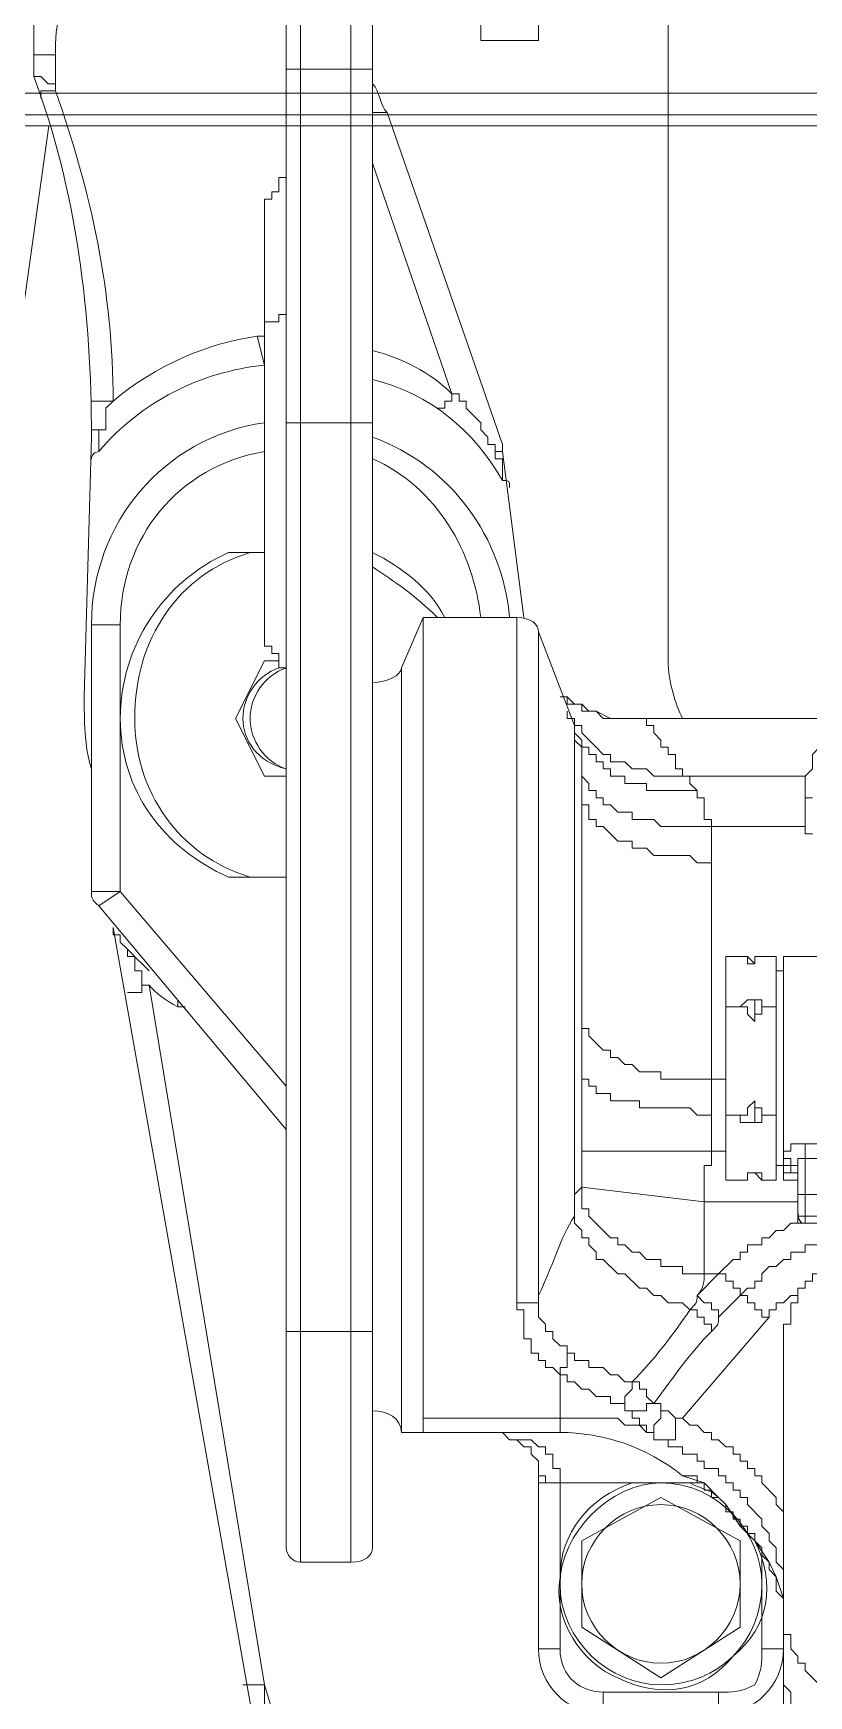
# Model space of a CAD drawing. Header units: millimetres. Extents: x 25083 to 52777, y 24772 to 45779.
# Drawn here: x 49610.7 to 49650.7, y 36667.6 to 36753.2 of the extents above; entities that cross this region are included whole.
import ezdxf

# ---------------------------------------------------------------- set-up
doc = ezdxf.new("R2010")
doc.units = ezdxf.units.MM
doc.layers.add('小车', color=7, linetype='Continuous')

# ---------------------------------------------------------------- blocks, each defined once
blk = doc.blocks.new('zw$D2F4')
at = {"color": 7, "lineweight": 5}
for points in [[(753.487, 840.385), (753.487, 1147.128)], [(743.832, 883.834), (743.832, 872.322)], [(746.803, 872.322), (746.803, 883.834)], [(733.805, 880.492), (733.805, 794.708)], [(734.548, 880.492), (734.548, 793.966)], [(737.148, 793.966), (737.148, 880.492)], [(738.262, 794.708), (738.262, 880.492)], [(746.803, 872.322), (743.832, 872.322)], [(720.808, 870.837), (720.808, 871.58)], [(720.808, 871.58), (721.922, 871.58)], [(721.922, 871.58), (721.922, 869.723)], [(721.922, 869.723), (721.922, 870.094), (721.551, 870.094), (721.179, 870.465), (720.808, 870.465), (720.808, 870.837)], [(738.262, 870.837), (733.805, 870.837)], [(721.179, 869.351), (721.179, 869.723), (721.922, 869.723)], [(738.262, 868.609), (739.004, 868.609)], [(739.004, 868.609), (744.946, 851.526)], [(732.691, 864.152), (733.063, 864.152), (733.063, 864.524), (733.434, 864.524), (733.434, 864.895), (733.434, 865.266), (733.805, 865.266), (733.805, 865.638)], [(742.347, 854.126), (738.262, 866.009)], [(732.691, 841.128), (732.691, 864.152)], [(732.691, 857.839), (733.434, 857.839), (733.434, 858.211), (733.805, 858.211)], [(732.691, 855.611), (732.32, 857.097)], [(723.779, 853.754), (724.893, 853.754)], [(724.893, 853.754), (724.521, 853.383), (724.521, 852.269), (724.15, 852.269)], [(741.604, 853.383), (741.975, 853.383), (741.975, 853.754), (742.347, 853.754), (742.347, 854.126)], [(742.347, 854.126), (742.718, 854.126), (742.718, 853.754), (743.089, 853.754), (743.089, 853.383), (743.832, 852.64), (743.832, 852.269), (744.203, 851.898), (744.203, 851.526), (744.575, 851.526), (744.575, 850.783)], [(734.548, 852.64), (733.805, 852.64), (733.805, 853.012)], [(734.548, 852.64), (737.148, 852.64)], [(737.148, 852.64), (738.262, 852.64), (738.262, 853.012)], [(723.779, 851.898), (723.407, 838.529)], [(723.779, 851.898), (723.779, 852.269), (724.15, 852.269)], [(724.15, 851.155), (724.15, 852.269)], [(744.946, 851.526), (744.946, 851.155), (744.575, 851.155), (744.575, 850.783)], [(746.06, 842.614), (744.946, 851.155)], [(744.575, 850.783), (744.946, 850.783), (744.946, 849.669)], [(744.946, 850.783), (744.575, 850.783)], [(732.691, 845.956), (730.835, 845.956)], [(739.747, 840.014), (740.861, 842.614)], [(740.861, 801.393), (740.861, 842.614)], [(745.689, 842.614), (740.861, 842.614)], [(745.689, 842.614), (745.689, 807.334)], [(723.779, 842.242), (723.779, 828.502)], [(723.779, 842.242), (725.264, 842.242)], [(725.264, 828.502), (725.264, 842.242)], [(746.803, 807.706), (746.803, 841.871)], [(748.66, 837.043), (746.803, 841.871)], [(732.691, 841.128), (733.063, 841.128), (733.063, 840.757), (733.434, 840.757), (733.434, 840.385), (733.434, 840.014), (733.805, 840.014), (733.805, 839.643)], [(768.342, 840.757), (767.599, 840.757), (767.228, 840.385), (766.485, 840.385), (766.114, 840.014), (765.742, 840.014), (765.371, 839.643), (765, 839.643), (763.885, 838.529), (763.514, 838.529), (763.514, 838.157), (763.143, 838.157), (762.029, 837.043), (762.029, 836.672), (761.657, 836.672), (761.657, 836.3), (761.286, 836.3), (761.286, 835.929), (760.915, 835.558), (760.915, 834.815), (760.543, 834.444), (760.543, 832.587)], [(760.915, 833.33), (760.543, 833.33), (760.543, 831.473), (760.915, 831.473)], [(732.691, 840.385), (731.206, 837.415)], [(733.434, 840.385), (732.691, 840.385)], [(739.747, 800.65), (739.747, 840.014)], [(752.373, 837.415), (750.517, 837.415), (749.774, 837.786), (749.402, 837.786), (749.031, 838.157), (748.66, 838.157), (748.288, 838.529), (747.917, 838.529)], [(752.373, 837.415), (750.145, 837.415), (749.774, 837.786), (749.031, 837.786), (749.031, 838.157), (748.66, 838.157), (748.288, 838.157), (748.288, 838.529), (747.917, 838.529)], [(731.206, 837.415), (732.691, 834.444)], [(754.23, 834.444), (752.745, 834.444), (752.373, 834.815), (751.631, 834.815), (751.259, 835.186), (750.517, 835.186), (750.517, 835.558), (750.145, 835.558), (749.774, 835.929), (749.031, 836.672), (749.031, 837.043), (748.66, 837.043), (748.66, 837.415), (748.288, 837.415), (748.288, 837.786)], [(752.373, 837.415), (762.029, 837.415)], [(752.373, 837.415), (762.029, 837.415)], [(752.373, 837.415), (752.373, 837.043), (752.745, 837.043), (752.745, 836.672), (753.116, 836.3), (753.116, 835.929), (753.487, 835.929), (753.487, 835.558), (753.859, 835.558), (753.859, 834.815), (754.23, 834.815), (754.23, 834.444)], [(748.66, 837.043), (748.66, 811.791)], [(754.973, 833.701), (752.373, 833.701), (752.373, 834.072), (751.259, 834.072), (751.259, 834.444), (750.517, 834.444), (750.517, 834.815), (750.145, 834.815), (750.145, 835.186), (749.774, 835.186), (749.774, 835.558), (749.402, 835.558), (749.402, 835.929), (749.031, 835.929), (749.031, 836.3), (748.66, 836.672), (748.66, 837.043)], [(749.031, 834.815), (749.031, 835.929), (748.66, 836.3), (748.66, 837.043)], [(723.779, 834.815), (723.779, 833.701)], [(749.031, 833.701), (749.031, 834.815)], [(755.716, 831.844), (753.116, 831.844), (752.745, 832.216), (751.631, 832.216), (751.631, 832.587), (750.888, 832.587), (750.517, 832.958), (750.145, 832.958), (750.145, 833.33), (749.774, 833.33), (749.774, 833.701), (749.402, 833.701), (749.402, 834.072), (749.031, 834.444), (749.031, 834.815)], [(732.691, 834.444), (733.805, 834.444)], [(760.543, 834.444), (754.23, 834.444)], [(754.23, 834.444), (754.601, 834.444), (754.601, 834.072), (754.973, 833.701)], [(749.031, 833.701), (749.031, 819.218)], [(749.031, 833.701), (749.031, 832.958), (749.402, 832.958), (749.402, 832.216), (749.774, 832.216), (749.774, 831.844), (750.145, 831.844), (750.888, 831.101), (751.631, 831.101), (751.631, 830.73), (752.373, 830.73), (752.745, 830.359), (754.601, 830.359), (754.973, 829.987), (755.716, 829.987)], [(754.973, 833.701), (754.973, 833.33), (755.344, 833.33), (755.344, 832.216), (755.716, 832.216), (755.716, 831.844)], [(755.716, 831.844), (760.543, 831.844)], [(755.716, 831.844), (755.716, 829.987)], [(755.716, 816.99), (755.716, 829.987)], [(730.835, 829.245), (733.805, 829.245)], [(725.264, 828.502), (723.779, 828.502)], [(724.15, 827.759), (725.264, 828.502)], [(724.15, 827.759), (733.805, 816.247)], [(725.264, 828.502), (733.805, 818.475)], [(732.32, 784.682), (724.893, 826.645)], [(725.635, 825.531), (725.264, 825.902), (725.264, 826.274), (724.893, 826.274), (724.893, 826.645)], [(725.635, 825.531), (725.635, 825.16), (726.007, 825.16), (726.007, 824.417), (726.378, 824.417), (726.378, 823.674), (726.75, 823.674)], [(756.458, 813.648), (756.458, 825.16)], [(757.201, 825.16), (756.458, 825.16)], [(757.201, 825.16), (757.572, 825.16)], [(757.944, 824.788), (757.572, 825.16)], [(757.572, 825.16), (757.572, 824.788), (757.944, 824.788)], [(757.944, 824.788), (757.944, 825.16)], [(757.944, 825.16), (758.315, 825.16)], [(757.944, 824.788), (757.944, 825.16)], [(759.058, 825.16), (758.315, 825.16)], [(759.058, 813.648), (759.058, 825.16)], [(759.429, 824.417), (759.058, 824.417)], [(759.429, 813.648), (759.429, 825.16)], [(759.429, 825.16), (765, 825.16)], [(725.635, 823.303), (726.378, 823.303), (726.378, 823.674), (726.75, 823.674)], [(726.75, 823.674), (732.691, 787.652)], [(757.944, 822.932), (757.572, 822.932), (757.201, 822.56)], [(757.944, 821.817), (757.944, 822.932)], [(758.315, 822.56), (758.315, 822.932), (757.944, 822.932)], [(755.716, 818.847), (753.116, 818.847), (753.116, 819.218), (752.002, 819.218), (751.631, 819.589), (751.259, 819.589), (750.888, 819.961), (750.517, 819.961), (750.517, 820.332), (750.145, 820.332), (749.402, 821.075), (749.402, 821.446), (749.031, 821.446), (749.031, 822.56)], [(757.201, 822.56), (756.458, 822.56)], [(757.201, 822.56), (757.572, 822.56), (757.572, 822.189), (757.944, 821.817)], [(757.944, 821.817), (757.944, 822.189), (758.315, 822.189), (758.315, 822.56)], [(759.058, 822.56), (758.315, 822.56)], [(755.716, 816.99), (754.973, 816.99), (754.601, 817.361), (752.002, 817.361), (752.002, 817.733), (750.517, 817.733), (750.517, 818.104), (749.774, 818.104), (749.774, 818.475), (749.402, 818.475), (749.402, 818.847), (749.031, 818.847), (749.031, 819.218)], [(756.458, 818.847), (755.716, 818.847)], [(757.944, 817.733), (757.572, 817.361), (757.572, 816.99), (757.201, 816.99)], [(757.944, 816.618), (757.944, 817.733)], [(758.315, 816.99), (758.315, 817.361), (757.944, 817.361), (757.944, 817.733)], [(755.716, 816.99), (755.716, 815.133)], [(757.201, 816.99), (756.458, 816.99)], [(757.201, 816.99), (757.201, 816.618), (757.944, 816.618)], [(757.944, 816.618), (758.315, 816.618), (758.315, 816.99)], [(759.058, 816.99), (758.315, 816.99)], [(755.716, 815.133), (749.031, 815.133)], [(749.031, 813.276), (749.031, 815.133)], [(755.716, 815.133), (755.716, 814.39), (755.344, 814.39), (755.344, 812.533)], [(755.716, 815.133), (756.458, 815.133)], [(759.429, 815.133), (759.801, 815.133), (759.801, 815.504), (760.543, 815.504)], [(759.429, 814.762), (759.429, 815.133)], [(760.543, 815.504), (766.485, 815.504)], [(760.543, 815.504), (760.543, 814.762)], [(759.429, 814.39), (759.058, 814.39)], [(760.172, 814.39), (759.801, 814.39), (759.801, 814.762), (759.429, 814.762)], [(759.801, 814.019), (759.429, 814.019), (759.429, 814.39)], [(759.429, 814.39), (759.801, 814.39), (759.801, 814.019)], [(760.543, 814.762), (760.172, 814.762), (760.172, 814.39)], [(760.172, 812.162), (760.172, 814.39)], [(760.543, 814.762), (760.543, 811.419)], [(766.485, 814.762), (760.543, 814.762)], [(748.66, 811.791), (748.66, 812.905), (749.031, 813.276)], [(755.344, 812.533), (749.031, 813.276)], [(755.344, 808.82), (754.23, 808.82), (754.23, 809.191), (753.116, 809.191), (753.116, 809.563), (752.373, 809.563), (752.002, 809.934), (751.631, 809.934), (751.259, 810.305), (750.888, 810.305), (750.888, 810.677), (750.517, 810.677), (750.145, 811.048), (749.402, 811.791), (749.402, 812.162), (749.031, 812.162), (749.031, 813.276)], [(756.458, 813.648), (757.201, 813.648)], [(757.201, 813.648), (757.572, 813.648), (757.572, 814.019)], [(757.944, 814.019), (757.572, 814.019), (757.572, 813.648), (757.201, 813.648)], [(757.944, 814.019), (757.572, 814.019)], [(757.944, 814.019), (758.315, 813.648)], [(758.315, 813.648), (758.315, 814.019), (757.944, 814.019)], [(758.315, 813.648), (759.058, 813.648)], [(759.429, 813.648), (760.172, 813.648)], [(759.801, 814.019), (760.172, 814.019)], [(759.801, 814.019), (760.172, 814.019)], [(755.344, 808.82), (755.344, 812.533)], [(760.172, 812.533), (755.344, 812.533)], [(760.172, 812.533), (760.172, 812.905), (760.543, 812.905)], [(760.543, 811.791), (760.172, 811.791), (760.172, 812.533)], [(760.543, 812.905), (766.856, 812.905)], [(754.601, 806.963), (754.23, 807.334), (753.487, 807.334), (753.116, 807.706), (752.745, 807.706), (752.373, 808.077), (752.002, 808.077), (751.259, 808.82), (750.888, 808.82), (750.145, 809.563), (749.774, 809.563), (749.774, 809.934), (749.402, 810.305), (749.402, 810.677), (749.031, 810.677), (749.031, 811.048), (748.66, 811.419), (748.66, 811.791)], [(760.172, 812.162), (760.172, 811.419), (760.543, 811.419)], [(766.485, 811.791), (760.543, 811.791)], [(756.087, 808.82), (756.83, 809.563), (757.201, 809.563), (757.201, 809.934), (757.572, 809.934), (757.572, 810.305), (758.315, 810.305), (758.315, 810.677), (758.686, 810.677), (759.058, 811.048), (759.429, 811.048), (759.801, 811.419), (760.172, 811.419)], [(760.543, 811.419), (766.485, 811.419)], [(760.543, 811.419), (766.485, 811.419)], [(762.771, 810.305), (760.543, 810.305), (760.543, 809.934), (759.801, 809.934), (759.801, 809.563), (759.429, 809.563), (759.058, 809.191), (758.686, 809.191), (758.315, 808.82), (758.315, 808.449), (757.944, 808.449), (757.944, 808.077), (757.572, 808.077), (757.201, 807.706)], [(759.429, 805.106), (759.429, 806.22), (759.801, 806.22), (759.801, 807.334), (760.172, 807.334), (760.172, 808.077), (760.543, 808.077), (760.543, 808.449), (760.915, 808.449), (760.915, 808.82), (761.286, 808.82), (761.286, 809.191), (761.657, 809.191), (761.657, 809.563), (762.029, 809.563), (762.4, 809.934), (762.771, 809.934), (763.143, 810.305), (763.885, 810.305)], [(754.973, 807.706), (756.087, 808.82)], [(755.344, 808.82), (756.087, 808.82)], [(756.087, 808.82), (756.458, 808.82), (756.458, 808.449), (756.83, 808.449), (756.83, 808.077), (757.201, 808.077), (757.201, 807.706)], [(757.201, 807.706), (757.201, 808.077), (756.83, 808.077), (756.83, 808.449), (756.458, 808.449), (756.458, 808.82), (756.087, 808.82)], [(746.803, 807.706), (746.803, 807.334), (745.689, 807.334)], [(747.917, 803.621), (747.546, 803.992), (747.174, 803.992), (747.174, 804.364), (746.803, 804.364), (746.803, 804.735), (746.432, 804.735), (746.432, 805.478), (746.06, 805.478), (746.06, 805.849), (746.06, 806.963), (745.689, 806.963), (745.689, 807.334)], [(746.803, 807.706), (746.803, 806.592), (747.174, 806.22), (747.174, 805.849), (747.546, 805.849), (747.546, 805.478), (747.917, 805.106), (748.288, 805.106), (748.288, 804.735), (748.66, 804.735)], [(756.087, 806.592), (756.087, 806.963), (755.716, 806.963), (755.716, 807.334), (755.344, 807.334), (754.973, 807.706)], [(757.201, 807.706), (756.087, 806.592)], [(757.201, 807.706), (757.572, 807.706), (757.572, 807.334), (757.944, 807.334), (757.944, 806.963), (758.315, 806.963), (758.315, 806.592), (758.686, 806.592)], [(760.172, 807.706), (759.801, 807.706), (759.429, 807.334), (759.058, 807.334), (759.058, 806.963), (758.686, 806.963), (758.686, 806.592)], [(758.686, 806.592), (754.23, 801.393)], [(755.716, 805.849), (755.716, 806.22), (755.344, 806.22), (755.344, 806.592), (754.973, 806.592), (754.973, 806.963), (754.601, 806.963)], [(734.548, 805.849), (733.805, 805.849), (733.805, 806.22)], [(737.148, 805.849), (734.548, 805.849)], [(737.148, 805.849), (738.262, 805.849), (738.262, 806.22)], [(747.917, 803.621), (747.917, 803.992), (748.288, 803.992), (748.288, 804.735), (748.66, 804.735)], [(748.66, 804.735), (748.66, 804.364), (749.402, 804.364), (749.402, 803.992), (750.145, 803.992), (750.517, 803.621), (750.888, 803.621), (751.259, 803.25), (751.631, 803.25)], [(759.429, 784.682), (759.429, 805.106)], [(747.917, 803.621), (747.917, 800.65)], [(751.259, 802.135), (750.517, 802.135), (750.517, 802.507), (749.774, 802.507), (749.402, 802.878), (749.031, 802.878), (748.66, 803.25), (748.288, 803.25), (748.288, 803.621), (747.917, 803.621)], [(751.259, 802.135), (751.259, 802.507), (751.631, 802.878), (751.631, 803.25)], [(751.631, 803.25), (752.002, 803.25), (752.002, 802.878), (752.373, 802.878), (752.373, 802.507), (752.745, 802.135)], [(751.631, 801.764), (751.259, 801.764), (751.259, 802.135)], [(751.631, 801.764), (752.373, 801.764), (752.373, 802.135), (752.745, 802.135)], [(752.745, 802.135), (753.116, 802.135), (753.116, 801.764)], [(747.917, 801.393), (740.861, 801.393)], [(740.861, 800.65), (740.861, 801.393)], [(752.373, 800.65), (752.002, 801.021), (751.259, 801.021), (750.888, 801.393), (747.917, 801.393)], [(752.373, 800.65), (752.373, 801.021), (752.002, 801.021), (752.002, 801.393), (751.631, 801.393), (751.631, 801.764)], [(752.373, 800.65), (752.745, 800.65), (752.745, 801.021), (753.116, 801.393), (753.116, 801.764)], [(753.116, 801.764), (753.487, 801.764), (753.859, 801.393), (754.23, 801.393)], [(753.487, 799.907), (753.487, 800.279), (753.859, 800.279), (753.859, 801.393), (754.23, 801.393)], [(754.23, 801.393), (754.601, 801.021), (754.973, 801.021), (755.344, 800.65), (755.716, 800.65), (755.716, 800.279), (756.087, 800.279), (756.458, 799.907), (756.83, 799.907), (756.83, 799.536), (757.201, 799.536), (757.201, 799.165), (757.572, 799.165), (757.572, 798.793), (757.944, 798.793), (757.944, 798.422), (758.315, 798.422), (758.315, 798.05), (759.058, 797.308), (759.058, 796.936), (759.429, 796.565), (759.429, 796.194)], [(739.747, 800.65), (740.118, 800.65)], [(740.118, 800.65), (747.917, 800.65)], [(740.861, 800.65), (743.461, 800.65)], [(743.461, 800.65), (740.861, 800.65)], [(743.461, 800.65), (744.946, 800.65), (745.318, 800.279), (745.689, 800.279), (746.06, 799.907), (746.432, 799.907), (746.432, 799.536), (746.803, 799.165), (746.803, 798.422)], [(747.917, 798.05), (747.917, 798.793), (747.546, 798.793), (747.546, 799.536), (747.174, 799.536), (747.174, 799.907), (746.803, 799.907), (746.432, 800.279), (745.318, 800.279), (744.946, 800.65), (743.461, 800.65)], [(753.487, 799.907), (753.487, 800.279), (752.745, 800.279), (752.745, 800.65), (752.373, 800.65)], [(759.429, 793.594), (759.058, 793.966), (759.058, 794.708), (758.686, 795.08), (758.686, 795.451), (758.315, 795.822), (758.315, 796.194), (757.572, 796.936), (757.572, 797.308), (757.201, 797.308), (757.201, 797.679), (756.83, 797.679), (756.83, 798.05), (756.458, 798.05), (756.458, 798.422), (756.087, 798.422), (756.087, 798.793), (755.716, 798.793), (755.344, 798.793), (755.344, 799.165), (754.973, 799.165), (754.973, 799.536), (754.23, 799.536), (754.23, 799.907), (753.487, 799.907)], [(746.803, 789.509), (746.803, 798.422)], [(746.803, 798.422), (747.174, 798.422), (747.174, 798.05), (747.917, 798.05)], [(755.344, 798.05), (746.803, 798.05)], [(747.917, 789.509), (747.917, 798.05)], [(754.23, 798.422), (755.344, 798.05), (756.087, 797.308)], [(754.23, 798.422), (754.973, 798.422), (754.973, 798.05)], [(755.344, 798.05), (755.344, 797.679), (755.716, 797.679), (755.716, 797.308), (756.087, 797.308), (756.458, 796.936)], [(753.116, 797.308), (749.031, 795.08)], [(757.201, 795.08), (753.116, 797.308)], [(756.087, 797.308), (756.458, 796.936)], [(756.458, 796.936), (757.201, 795.822), (757.944, 795.08), (758.686, 793.966), (759.058, 793.223), (759.429, 792.109), (759.429, 790.252)], [(756.458, 796.936), (756.458, 796.565), (756.83, 796.565), (756.83, 796.194), (757.201, 796.194), (757.201, 795.822), (757.572, 795.822), (757.572, 795.451), (757.944, 795.451), (757.944, 795.08), (758.315, 794.708), (758.315, 794.337), (758.686, 793.966), (758.686, 793.594), (759.058, 793.223), (759.058, 792.48), (759.429, 792.109), (759.429, 791.737), (759.429, 790.252)], [(749.031, 795.08), (749.031, 790.623)], [(757.201, 790.623), (757.201, 795.08)], [(737.148, 793.966), (734.548, 793.966)], [(758.315, 794.337), (758.315, 789.509)], [(759.429, 793.594), (759.429, 793.966)], [(763.143, 786.538), (762.771, 786.538), (762.771, 786.91), (762.029, 786.91), (762.029, 787.281), (761.657, 787.281), (761.657, 787.652), (761.286, 787.652), (760.543, 788.395), (760.543, 788.767), (760.172, 788.767), (760.172, 789.138), (759.801, 789.509), (759.801, 790.252), (759.429, 790.252), (759.429, 791.366)], [(749.031, 790.623), (753.116, 788.024)], [(753.116, 788.024), (757.201, 790.623)], [(747.917, 789.509), (746.803, 789.509)], [(759.429, 789.509), (758.315, 789.509)], [(759.429, 788.395), (759.429, 787.652), (759.801, 787.281), (759.801, 786.538), (760.172, 786.538), (760.172, 785.796), (760.543, 785.796), (760.543, 785.424), (760.915, 785.424), (760.915, 785.053), (761.657, 784.31), (762.029, 784.31), (762.029, 783.939), (762.771, 783.939), (762.771, 783.567)], [(732.691, 787.652), (731.577, 787.652)], [(732.32, 784.682), (732.32, 786.167), (732.691, 786.167), (732.691, 787.652)], [(732.691, 787.652), (735.291, 779.111)], [(750.145, 786.167), (750.145, 787.281)], [(756.087, 787.281), (750.145, 787.281)], [(756.087, 787.281), (756.087, 786.167)]]:
    blk.add_lwpolyline(points, dxfattribs=at)
for points in [[(720.808, 874.179), (720.808, 873.436), (720.808, 872.322), (720.808, 871.58)], [(722.293, 874.179), (721.922, 873.065), (721.922, 872.322), (721.922, 871.58)], [(720.808, 870.837), (720.808, 870.465), (720.808, 870.465), (720.808, 870.465)], [(723.779, 851.898), (723.779, 858.211), (723.036, 864.524), (720.808, 870.465)], [(724.893, 853.754), (724.893, 859.325), (723.779, 864.524), (721.922, 869.723)], [(738.262, 870.094), (738.633, 869.723), (738.633, 868.98), (739.004, 868.609)], [(732.32, 857.097), (729.72, 856.725), (727.121, 855.611), (724.893, 853.754)], [(732.691, 857.097), (732.691, 857.097), (732.691, 857.097), (732.32, 857.097)], [(742.347, 854.126), (741.233, 855.24), (739.747, 855.982), (738.262, 856.354)], [(732.691, 855.611), (729.349, 855.24), (726.378, 853.754), (724.15, 851.155)], [(744.946, 849.669), (743.461, 852.269), (741.233, 854.126), (738.262, 854.868)], [(732.691, 852.64), (727.492, 851.898), (723.779, 847.441), (723.779, 842.242)], [(745.318, 842.614), (744.946, 846.699), (742.347, 850.412), (738.262, 851.898)], [(724.15, 851.155), (723.779, 851.155), (723.779, 850.783), (723.779, 850.783)], [(732.691, 851.155), (728.235, 850.412), (725.264, 846.699), (725.264, 842.242)], [(744.946, 851.155), (744.946, 851.155), (744.946, 851.526), (744.946, 851.526)], [(743.832, 842.614), (743.461, 845.956), (741.604, 849.298), (738.262, 850.783)], [(745.318, 849.298), (745.318, 849.669), (745.318, 849.669), (744.946, 849.669)], [(730.835, 845.956), (727.492, 844.47), (725.264, 841.128), (725.264, 837.415)], [(731.949, 845.956), (728.235, 844.842), (726.007, 841.499), (726.007, 837.415)], [(741.975, 842.614), (741.233, 844.099), (739.747, 845.213), (738.262, 845.956)], [(741.604, 842.614), (740.49, 843.728), (739.376, 844.47), (738.262, 845.213)], [(746.803, 841.871), (746.803, 842.242), (746.432, 842.614), (745.689, 842.614)], [(733.434, 840.014), (732.32, 839.643), (731.577, 838.529), (731.577, 837.415)], [(733.805, 840.014), (732.691, 839.643), (731.949, 838.529), (731.949, 837.415)], [(738.262, 839.271), (739.004, 839.271), (739.747, 839.643), (739.747, 840.014)], [(753.487, 840.385), (753.487, 839.271), (753.859, 838.157), (754.23, 837.415)], [(723.407, 838.529), (723.407, 837.415), (723.407, 835.929), (723.779, 834.815)], [(725.264, 837.415), (725.264, 833.701), (727.492, 830.73), (730.835, 829.245)], [(726.007, 837.415), (726.007, 833.701), (728.235, 830.359), (731.949, 829.245)], [(731.577, 837.415), (731.577, 836.3), (732.32, 835.186), (733.805, 834.815)], [(731.949, 837.415), (731.949, 836.3), (732.691, 835.186), (733.805, 834.815)], [(723.779, 828.502), (723.779, 828.131), (723.779, 828.131), (724.15, 827.759)], [(725.635, 825.531), (726.007, 825.16), (726.378, 824.788), (726.75, 824.417)], [(726.75, 823.674), (727.121, 823.303), (727.492, 822.932), (728.235, 822.56)], [(728.235, 822.56), (728.235, 822.56), (728.235, 822.56), (728.235, 822.932)], [(728.235, 822.56), (728.235, 822.56), (728.606, 822.56), (728.606, 822.56)], [(749.031, 816.99), (749.031, 817.733), (749.031, 818.475), (749.031, 819.218)], [(749.031, 815.133), (749.031, 815.876), (749.031, 816.247), (749.031, 816.99)], [(759.429, 815.133), (759.429, 815.133), (759.429, 815.133), (759.429, 815.133)], [(759.801, 814.019), (759.801, 814.019), (759.801, 814.019), (759.801, 814.019)], [(746.803, 807.706), (747.546, 809.191), (747.917, 810.677), (748.66, 811.791)], [(760.172, 812.162), (760.172, 811.791), (760.172, 811.419), (760.543, 811.419)], [(754.973, 807.706), (755.344, 808.077), (755.344, 808.449), (755.344, 808.82)], [(756.087, 808.82), (756.087, 808.82), (756.087, 808.82), (756.087, 808.82)], [(754.601, 806.963), (754.973, 807.334), (754.973, 807.334), (754.973, 807.706)], [(757.201, 807.706), (757.201, 807.706), (757.201, 807.706), (757.201, 807.706)], [(751.631, 803.25), (752.745, 804.364), (753.859, 805.849), (754.601, 806.963)], [(755.716, 805.849), (756.087, 806.22), (756.087, 806.22), (756.087, 806.592)], [(752.745, 802.135), (753.859, 803.621), (754.601, 804.735), (755.716, 805.849)], [(739.747, 800.65), (739.747, 801.393), (739.004, 801.764), (738.262, 801.764)], [(751.631, 801.764), (751.631, 801.764), (751.631, 801.764), (751.631, 801.764)], [(754.23, 798.422), (752.373, 799.907), (750.145, 800.65), (747.917, 800.65)], [(751.631, 798.05), (749.402, 797.308), (747.917, 795.451), (747.917, 793.223)], [(756.087, 797.308), (755.716, 797.679), (755.344, 797.679), (754.601, 798.05)], [(755.344, 798.05), (755.344, 798.05), (755.344, 798.05), (754.973, 798.05)], [(756.458, 796.936), (756.458, 796.936), (756.458, 796.936), (756.458, 796.936)], [(733.805, 794.708), (733.805, 794.337), (734.177, 793.966), (734.548, 793.966)], [(737.148, 793.966), (737.89, 793.966), (738.262, 794.337), (738.262, 794.708)], [(756.83, 789.138), (758.686, 790.623), (759.058, 792.851), (757.944, 795.08)], [(759.429, 791.737), (759.429, 792.48), (759.429, 792.851), (759.429, 793.594)], [(759.429, 791.737), (759.429, 792.48), (759.429, 792.851), (759.429, 793.594)], [(747.917, 793.223), (747.546, 790.995), (749.031, 788.767), (750.888, 788.024)], [(746.803, 789.509), (746.803, 787.652), (748.288, 786.167), (750.145, 786.167)], [(747.917, 789.509), (747.917, 788.024), (749.031, 787.281), (750.145, 787.281)], [(756.087, 786.167), (757.944, 786.167), (759.429, 787.652), (759.429, 789.509)], [(757.944, 787.652), (758.315, 788.395), (758.315, 788.767), (758.315, 789.509)], [(750.888, 788.024), (753.116, 786.91), (755.344, 787.281), (756.83, 789.138)], [(756.087, 787.281), (756.83, 787.281), (757.201, 787.281), (757.944, 787.652)]]:
    blk.add_open_spline(points, degree=3, dxfattribs=at)
for points in [[(753.116, 798.05), (750.517, 798.05), (747.917, 795.451), (747.917, 792.851), (747.917, 789.881), (750.517, 787.652), (753.116, 787.652), (756.087, 787.652), (758.315, 789.881), (758.315, 792.851), (758.315, 795.451), (756.087, 798.05), (753.116, 798.05)], [(753.116, 796.936), (750.888, 796.936), (749.031, 795.08), (749.031, 792.851), (749.031, 790.623), (750.888, 788.767), (753.116, 788.767), (755.344, 788.767), (757.201, 790.623), (757.201, 792.851), (757.201, 795.08), (755.344, 796.936), (753.116, 796.936)]]:
    blk.add_open_spline(points, degree=3, knots=[0, 0, 0, 0, 1, 1, 1, 2, 2, 2, 3, 3, 3, 4, 4, 4, 4], dxfattribs=at)
blk = doc.blocks.new('A$C1A4175F5')
at = {"layer": '小车', "color": 7, "lineweight": 0}
for points in [[(973.18, 691.809), (973.18, 778.18)], [(971.501, 773.421), (971.501, 232.516)], [(972.06, 232.376), (972.06, 773.561)], [(713.787, 660.592), (971.501, 696.569)]]:
    blk.add_lwpolyline(points, dxfattribs=at)

msp = doc.modelspace()

# ---------------------------------------------------------------- block references
msp.add_blockref('zw$D2F4', (48889.923, 35880.503))
at = {"layer": '小车', "ltscale": 10, "xscale": -1, "rotation": 270}
msp.add_blockref('A$C1A4175F5', (48914.945, 35776.933), dxfattribs=at)

doc.saveas('drawing.dxf')
